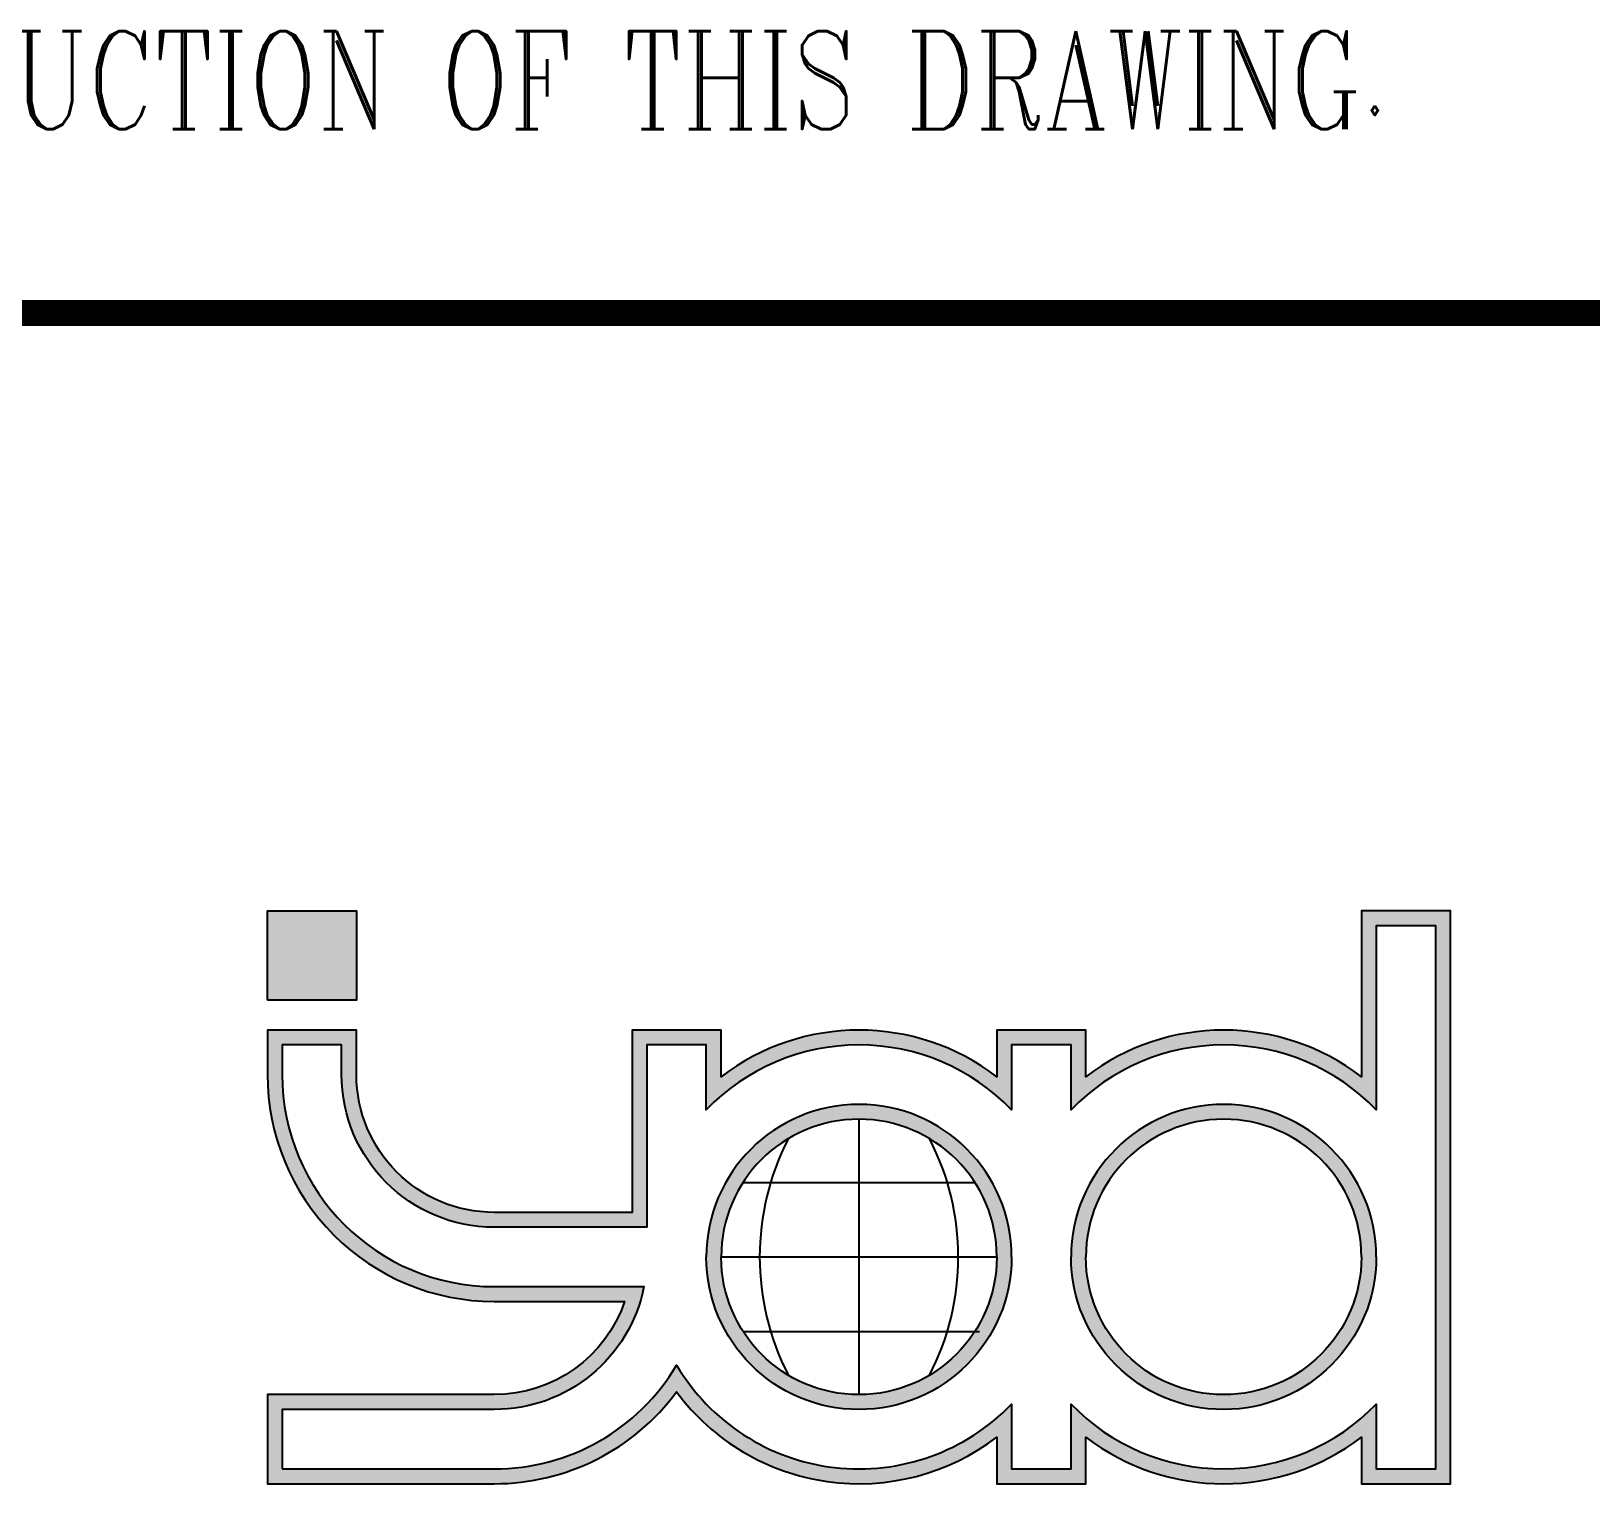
# Model space of a CAD drawing. Extents: x -173215 to 463891, y -864580 to -620646.
# Drawn here: x 413746 to 415845, y -701792 to -699836 of the extents above; entities that cross this region are included whole.
import ezdxf

# ---------------------------------------------------------------- set-up
doc = ezdxf.new("R2010")
doc.units = 0
doc.header["$LTSCALE"] = 500
doc.header["$MEASUREMENT"] = 0
for name, color, linetype in [('WALL', 6, 'CONTINUOUS'), ('图框', 4, 'CONTINUOUS'), ('家具', 35, 'CONTINUOUS')]:
    doc.layers.add(name, color=color, linetype=linetype)
doc.styles.add('MIMI-TKWZ', font='romanc.shx', dxfattribs={"width": 0.75, "oblique": 15, "bigfont": 'bigfont.shx'})

# ---------------------------------------------------------------- blocks, each defined once
blk = doc.blocks.new('jhyfty')
at = {"layer": '图框'}
h = blk.add_hatch(color=256, dxfattribs=at)
h.dxf.hatch_style = 1
edge = h.paths.add_edge_path()
edge.add_line((773241.5021773351, 159462.4364911199), (772936.1903176209, 159462.4364911199))
edge.add_line((772936.1903176209, 159462.4364911199), (772936.1903176209, 159342.4112383106))
edge.add_line((772936.1903176209, 159342.4112383106), (773241.4854749924, 159342.4112383106))
edge.add_arc((773241.4854749925, 159647.8936551402), 305.48241682956, 269.9999999999782, 323.474240117683)
edge.add_arc((773732.4503086515, 159647.8936551401), 305.4824168295625, 216.5257598822865, 307.385783012156)
edge.add_line((773917.9327254811, 159405.1679250679), (773917.932725481, 159342.4112383106))
edge.add_line((773917.932725481, 159342.4112383106), (774037.932725481, 159342.4112383106))
edge.add_line((774037.932725481, 159342.4112383106), (774037.932725481, 159405.1679250678))
edge.add_arc((774223.4151423106, 159647.89365514), 305.4824168295502, 232.6142169878473, 307.3857830121353)
edge.add_line((774408.89755914, 159405.1679250678), (774408.89755914, 159342.4112383105))
edge.add_line((774408.89755914, 159342.4112383105), (774528.89755914, 159342.4112383105))
edge.add_line((774528.89755914, 159342.4112383105), (774528.89755914, 160113.8584887991))
edge.add_line((774528.89755914, 160113.8584887991), (774408.89755914, 160113.8584887991))
edge.add_line((774408.89755914, 160113.8584887991), (774408.89755914, 159890.6193852123))
edge.add_arc((774223.4151423106, 159647.8936551402), 305.4824168293638, 52.6142169878481, 127.3857830121453)
edge.add_line((774037.9327254811, 159890.6193852123), (774037.932725481, 159953.3760719696))
edge.add_line((774037.932725481, 159953.3760719696), (773917.932725481, 159953.3760719696))
edge.add_line((773917.932725481, 159953.3760719696), (773917.9327254813, 159890.619385212))
edge.add_arc((773732.4503086514, 159647.89365514), 305.4824168295772, 52.61421698776876, 127.3857830121287)
edge.add_line((773546.967891822, 159890.6193852123), (773546.967891822, 159953.3760719696))
edge.add_line((773546.967891822, 159953.3760719696), (773426.967891822, 159953.3760719696))
edge.add_line((773426.967891822, 159953.3760719696), (773426.967891822, 159707.8936551403))
edge.add_line((773426.967891822, 159707.8936551403), (773241.4854749924, 159707.8936551403))
edge.add_arc((773241.4854749924, 159893.3760719699), 185.48241682956, 180, 270, ccw=False)
edge.add_line((773056.0030581629, 159893.3760719699), (773055.9211984563, 159953.3760719696))
edge.add_line((773055.9211984563, 159953.3760719696), (772936.0849178695, 159953.3760719696))
edge.add_line((772936.0849178695, 159953.3760719696), (772936.1667775762, 159893.3760719699))
edge.add_arc((773241.4590901047, 159893.1860256803), 305.2923716809424, 179.9643330393406, 270.0049517867237)
edge.add_line((773241.4854749924, 159587.8936551395), (773416.9953805617, 159587.8936551395))
edge.add_arc((773241.542498334, 159647.8512206158), 185.4147338801844, 269.98754024002835, 341.1331478830977, ccw=False)
edge = h.paths.add_edge_path(flags=16)
edge.add_line((772956.0265982075, 159362.4364908569), (773241.4854749924, 159362.4364908569))
edge.add_arc((773241.5553349586, 159647.8225101604), 285.3860278540133, 269.9859745016652, 329.3089405150087)
edge.add_arc((773732.4503086515, 159647.89365514), 285.4824168295617, 210.696181842914, 316.0357077380707)
edge.add_line((773937.9327254811, 159449.708926433), (773937.932725481, 159362.4112383106))
edge.add_line((773937.932725481, 159362.4112383106), (774017.932725481, 159362.4112383106))
edge.add_line((774017.932725481, 159362.4112383106), (774017.932725481, 159449.7089264329))
edge.add_arc((774223.4151423106, 159647.89365514), 285.4824168295602, 223.9642922619462, 316.0357077380376)
edge.add_line((774428.89755914, 159449.7089264329), (774428.89755914, 159362.4112383105))
edge.add_line((774428.89755914, 159362.4112383105), (774508.89755914, 159362.4112383105))
edge.add_line((774508.89755914, 159362.4112383105), (774508.89755914, 160093.8584887991))
edge.add_line((774508.89755914, 160093.8584887991), (774428.89755914, 160093.8584887991))
edge.add_line((774428.89755914, 160093.8584887991), (774428.89755914, 159846.0783838472))
edge.add_arc((774223.4151423106, 159647.8936551401), 285.482416829436, 43.96429226195396, 136.0357077380376)
edge.add_line((774017.9327254811, 159846.0783838473), (774017.932725481, 159933.3760719696))
edge.add_line((774017.932725481, 159933.3760719696), (773937.9327254811, 159933.3760719696))
edge.add_line((773937.9327254811, 159933.3760719696), (773937.9327254816, 159846.0783838467))
edge.add_arc((773732.4503086515, 159647.89365514), 285.4824168295317, 43.96429226180559, 136.0357077380455)
edge.add_line((773526.967891822, 159846.0783838473), (773526.967891822, 159933.3760719696))
edge.add_line((773526.967891822, 159933.3760719696), (773446.967891822, 159933.3760719696))
edge.add_line((773446.967891822, 159933.3760719696), (773446.967891822, 159687.8936551403))
edge.add_line((773446.967891822, 159687.8936551403), (773241.4854749924, 159687.8936551403))
edge.add_arc((773241.4854749924, 159893.3760719699), 205.48241682956, 180, 270, ccw=False)
edge.add_line((773036.0030581629, 159893.3760719699), (773035.9211984563, 159933.3760719695))
edge.add_line((773035.9211984563, 159933.3760719695), (772955.9211984564, 159933.3760719695))
edge.add_line((772955.9211984564, 159933.3760719695), (772956.0030581629, 159893.3760719699))
edge.add_arc((773241.4854749924, 159893.3760719699), 285.48241682956, 179.9999999999942, 270)
edge.add_line((773241.4854749924, 159607.8936551403), (773443.03701586, 159607.8936551403))
edge.add_arc((773241.5361191041, 159647.863322672), 205.4268378669247, 269.9858748062459, 348.7804607667017, ccw=False)
edge.add_line((773241.4854749924, 159442.4364910477), (772956.0265982075, 159442.4364910477))
edge.add_line((772956.0265982075, 159442.4364910477), (772956.0265982075, 159362.4364908569))
h = blk.add_hatch(color=256, dxfattribs=at)
h.dxf.hatch_style = 1
edge = h.paths.add_edge_path(flags=16)
edge.add_arc((773732.4503086514, 159647.8936551401), 185.48241682956, 0, 180)
edge.add_arc((773732.4503086514, 159647.89365514), 185.48241682956, 180, 360)
edge = h.paths.add_edge_path()
edge.add_arc((773732.4503086514, 159647.8936551401), 205.48241682956, 0, 180)
edge.add_arc((773732.4503086514, 159647.89365514), 205.48241682956, 180, 360)
h = blk.add_hatch(color=256, dxfattribs=at)
h.dxf.hatch_style = 1
edge = h.paths.add_edge_path(flags=16)
edge.add_arc((774223.4151423106, 159647.89365514), 185.4824168294435, 0, 180)
edge.add_arc((774223.4151423106, 159647.89365514), 185.4824168294435, 180, 360)
edge = h.paths.add_edge_path()
edge.add_arc((774223.4151423106, 159647.89365514), 205.4824168294435, 0, 180)
edge.add_arc((774223.4151423106, 159647.89365514), 205.4824168294435, 180, 360)
at = {"layer": '家具'}
h = blk.add_hatch(color=1, dxfattribs=at)
h.dxf.hatch_style = 1
h.paths.add_polyline_path([(772936.1667775762, 159993.8584887991), (772936.1667775762, 160113.8584887991), (773056.1667775762, 160113.8584887991), (773056.1667775762, 159993.8584887991)])
at = {"layer": '图框'}
for p, q in [((773732.4503086515, 159833.3760719696), (773732.4503086515, 159462.4112383105)), ((773576.4816248523, 159748.2803904535), (773888.4189924506, 159748.2803904535)), ((773546.967891822, 159647.8936551401), (773917.932725481, 159647.8936551401)), ((773576.4816248523, 159547.5069198267), (773894.8523917134, 159547.5069198267))]:
    blk.add_line(p, q, dxfattribs=at)
at = {"layer": '图框', "const_width": 35}
blk.add_lwpolyline([(769350.9497321937, 160919.1268060674), (775851.7180142296, 160919.1268060674)], dxfattribs=at)
at = {"layer": '图框'}
for points in [[(773241.5021773351, 159462.4364911199), (772936.1903176209, 159462.4364911199), (772936.1903176209, 159342.4112383106), (773241.4854749924, 159342.4112383106, 0.2376538055161539), (773486.967891822, 159466.0753666773, 0.4186168234180674), (773917.9327254811, 159405.1679250679), (773917.932725481, 159342.4112383106), (774037.932725481, 159342.4112383106), (774037.932725481, 159405.1679250678, 0.3383430506784432), (774408.89755914, 159405.1679250678), (774408.89755914, 159342.4112383105), (774528.89755914, 159342.4112383105), (774528.89755914, 160113.8584887991), (774408.89755914, 160113.8584887991), (774408.89755914, 159890.6193852123, 0.3383430506784684), (774037.9327254811, 159890.6193852123), (774037.932725481, 159953.3760719696), (773917.932725481, 159953.3760719696), (773917.9327254813, 159890.619385212, 0.3383430506787751), (773546.967891822, 159890.6193852123), (773546.967891822, 159953.3760719696), (773426.967891822, 159953.3760719696), (773426.967891822, 159707.8936551403), (773241.4854749924, 159707.8936551403, -0.414213562373095), (773056.0030581629, 159893.3760719699), (773055.9211984563, 159953.3760719696), (772936.0849178695, 159953.3760719696), (772936.1667775762, 159893.3760719699, 0.4144212186671263), (773241.4854749924, 159587.8936551395), (773416.9953805617, 159587.8936551395, -0.320803099283007)], [(772956.0265982075, 159362.4364908569), (773241.4854749924, 159362.4364908569, 0.2647854732937349), (773486.967891822, 159502.1589875199, 0.4949885152069157), (773937.9327254811, 159449.708926433), (773937.932725481, 159362.4112383106), (774017.932725481, 159362.4112383106), (774017.932725481, 159449.7089264329, 0.4248426189905971), (774428.89755914, 159449.7089264329), (774428.89755914, 159362.4112383105), (774508.89755914, 159362.4112383105), (774508.89755914, 160093.8584887991), (774428.89755914, 160093.8584887991), (774428.89755914, 159846.0783838472, 0.4248426189905653), (774017.9327254811, 159846.0783838473), (774017.932725481, 159933.3760719696), (773937.9327254811, 159933.3760719696), (773937.9327254816, 159846.0783838467, 0.4248426189913387), (773526.967891822, 159846.0783838473), (773526.967891822, 159933.3760719696), (773446.967891822, 159933.3760719696), (773446.967891822, 159687.8936551403), (773241.4854749924, 159687.8936551403, -0.414213562373095), (773036.0030581629, 159893.3760719699), (773035.9211984563, 159933.3760719695), (772955.9211984564, 159933.3760719695), (772956.0030581629, 159893.3760719699, 0.414213562373095), (773241.4854749924, 159607.8936551403), (773443.03701586, 159607.8936551403, -0.3580251858950874), (773241.4854749924, 159442.4364910477), (772956.0265982075, 159442.4364910477)]]:
    blk.add_lwpolyline(points, format="xyb", close=True, dxfattribs=at)
for points in [[(773937.932725481, 159647.8936551401, 1), (773526.967891822, 159647.8936551401, 1)], [(774428.89755914, 159647.89365514, 1), (774017.932725481, 159647.89365514, 1)], [(773917.932725481, 159647.8936551401, 1), (773546.967891822, 159647.8936551401, 1)], [(774408.89755914, 159647.89365514, 1), (774037.932725481, 159647.89365514, 1)], [(773937.932725481, 159647.89365514, -1), (773526.967891822, 159647.89365514, -1)], [(773917.932725481, 159647.89365514, -1), (773546.967891822, 159647.89365514, -1)], [(774428.89755914, 159647.89365514, -1), (774017.932725481, 159647.89365514, -1)], [(774408.89755914, 159647.89365514, -1), (774037.932725481, 159647.89365514, -1)]]:
    blk.add_lwpolyline(points, format="xyb", dxfattribs=at)
for centre, radius, start, end in [((773241.4854749924, 159647.8936551401), 295.4824168295138, 0, 0), ((773946.2383527145, 159647.8936551401), 347.4533722853011, 152.7084298444506, 207.2915701555494), ((773518.6622645884, 159647.8936551401), 347.4533722853011, 332.7084298444506, 27.29157015554943)]:
    blk.add_arc(centre, radius, start, end, dxfattribs=at)
at = {"layer": '家具', "color": 1}
blk.add_lwpolyline([(772936.1667775762, 159993.8584887991), (772936.1667775762, 160113.8584887991), (773056.1667775762, 160113.8584887991), (773056.1667775762, 159993.8584887991)], close=True, dxfattribs=at)
at = {"layer": '图框', "style": 'MIMI-TKWZ', "width": 0.75}
blk.add_text(' BE OBTAINED BEFORE ANY USE OR REPRODUCTION OF THIS DRAWING.', height=131.7918195, dxfattribs=at).set_placement((769428.2583340661, 161166.8694172421))

msp = doc.modelspace()

# ---------------------------------------------------------------- block references
at = {"layer": 'WALL'}
msp.add_blockref('jhyfty', (-358872.4679927557, -861134.6623617299), dxfattribs=at)

doc.saveas('drawing.dxf')
